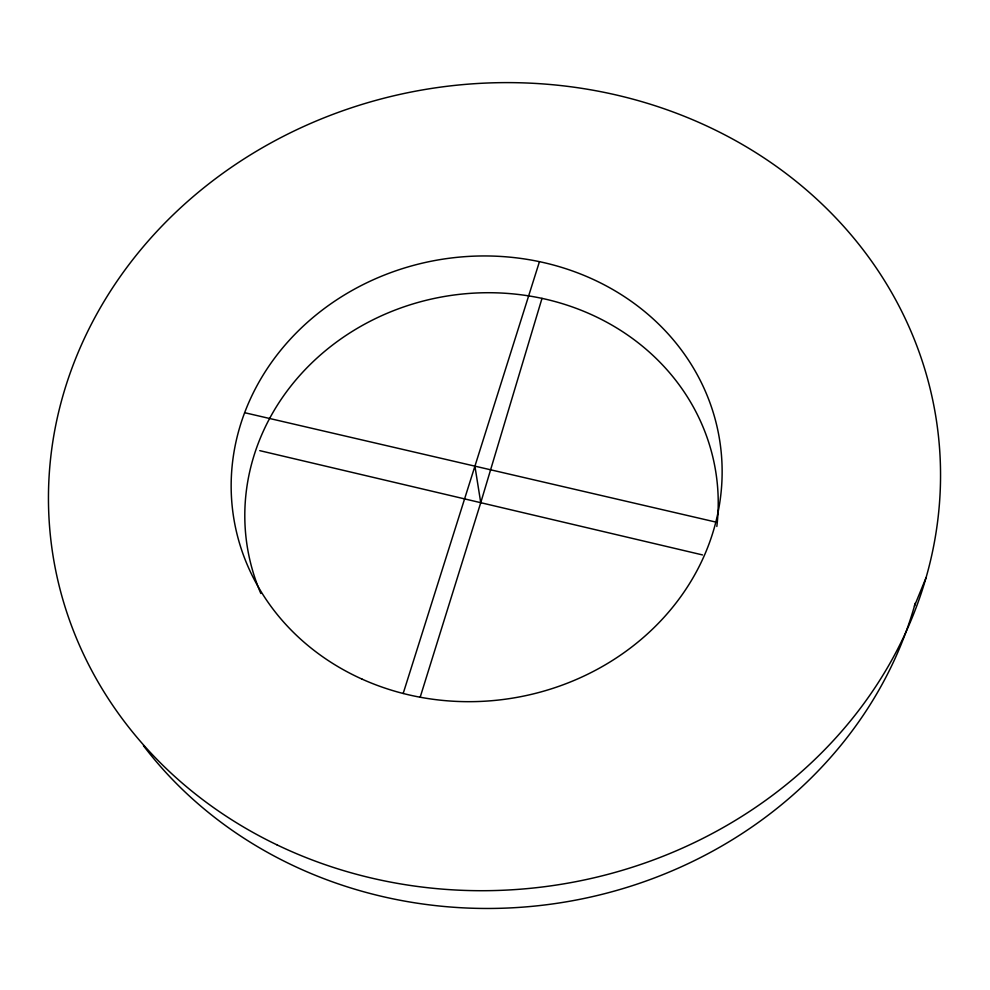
<?xml version="1.0" encoding="UTF-8"?>
<svg xmlns="http://www.w3.org/2000/svg" width="990" height="990" viewBox="0 0 990 990"><rect width="100%" height="100%" fill="white"/><g stroke="black" fill="none" stroke-linecap="round" stroke-linejoin="round"><path stroke-width="1.49" d="M420.267 696.935L480.744 502.685L542 298.361M403.178 693.483L539.451 261.669M914.426 606.09L926.071 577.64M244.641 412.694L715.832 522.077M259.776 450.648L702.504 554.92M474.915 466.154L480.744 502.685M915.28 603.096A430.774 391.78 -8 0 1 573.26 900.591A430.774 391.78 -8 0 1 143.439 745.68M260.828 593.48A237.229 215.993 -9.1 0 1 450.71 295.478A237.229 215.993 -9.1 0 1 716.834 526.457M277.051 844.903A446.861 403.165 -8 0 0 940.5 469.384A446.861 403.165 -8 0 0 265.939 145.703A446.861 403.165 -8 0 0 277.051 844.903M362.117 679.152A246.065 222.243 -9.1 0 0 721.957 463.209A246.065 222.243 -9.1 0 0 345.844 294.092A246.065 222.243 -9.1 0 0 362.117 679.152"/></g></svg>
